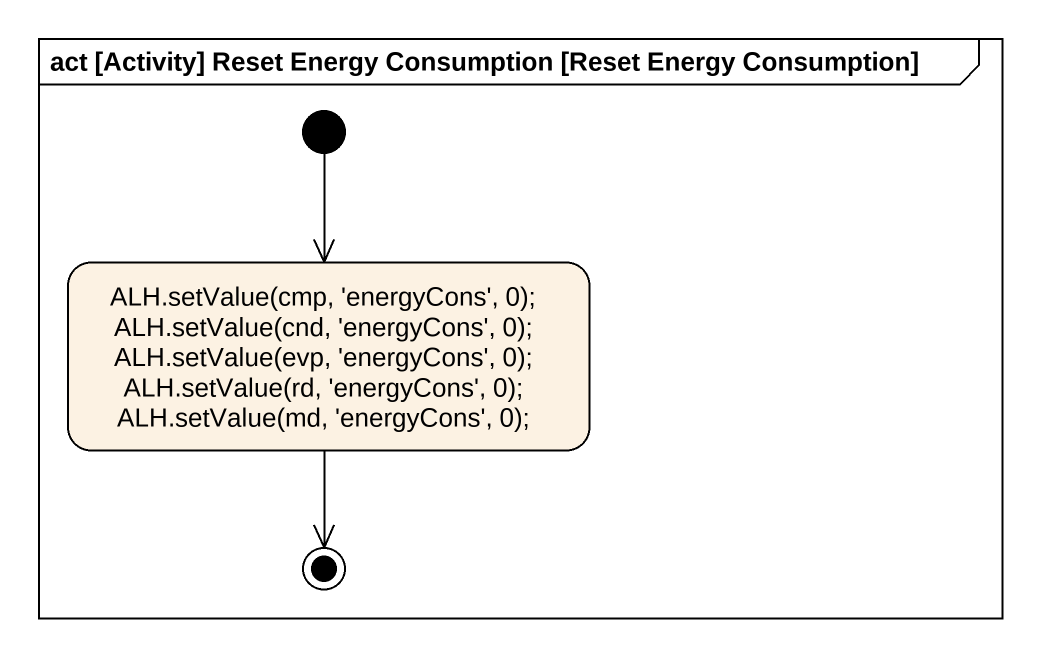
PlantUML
@startuml
mainframe act [Activity] Reset Energy Consumption [Reset Energy Consumption]
hide empty description
state "ALH.setValue(cmp, 'energyCons', 0); ALH.setValue(cnd, 'energyCons', 0); ALH.setValue(evp, 'energyCons', 0); ALH.setValue(rd, 'energyCons', 0); ALH.setValue(md, 'energyCons', 0);" as ALH_setValue_cmp_energyCons
[*] --> ALH_setValue_cmp_energyCons
ALH_setValue_cmp_energyCons --> [*]
@enduml
